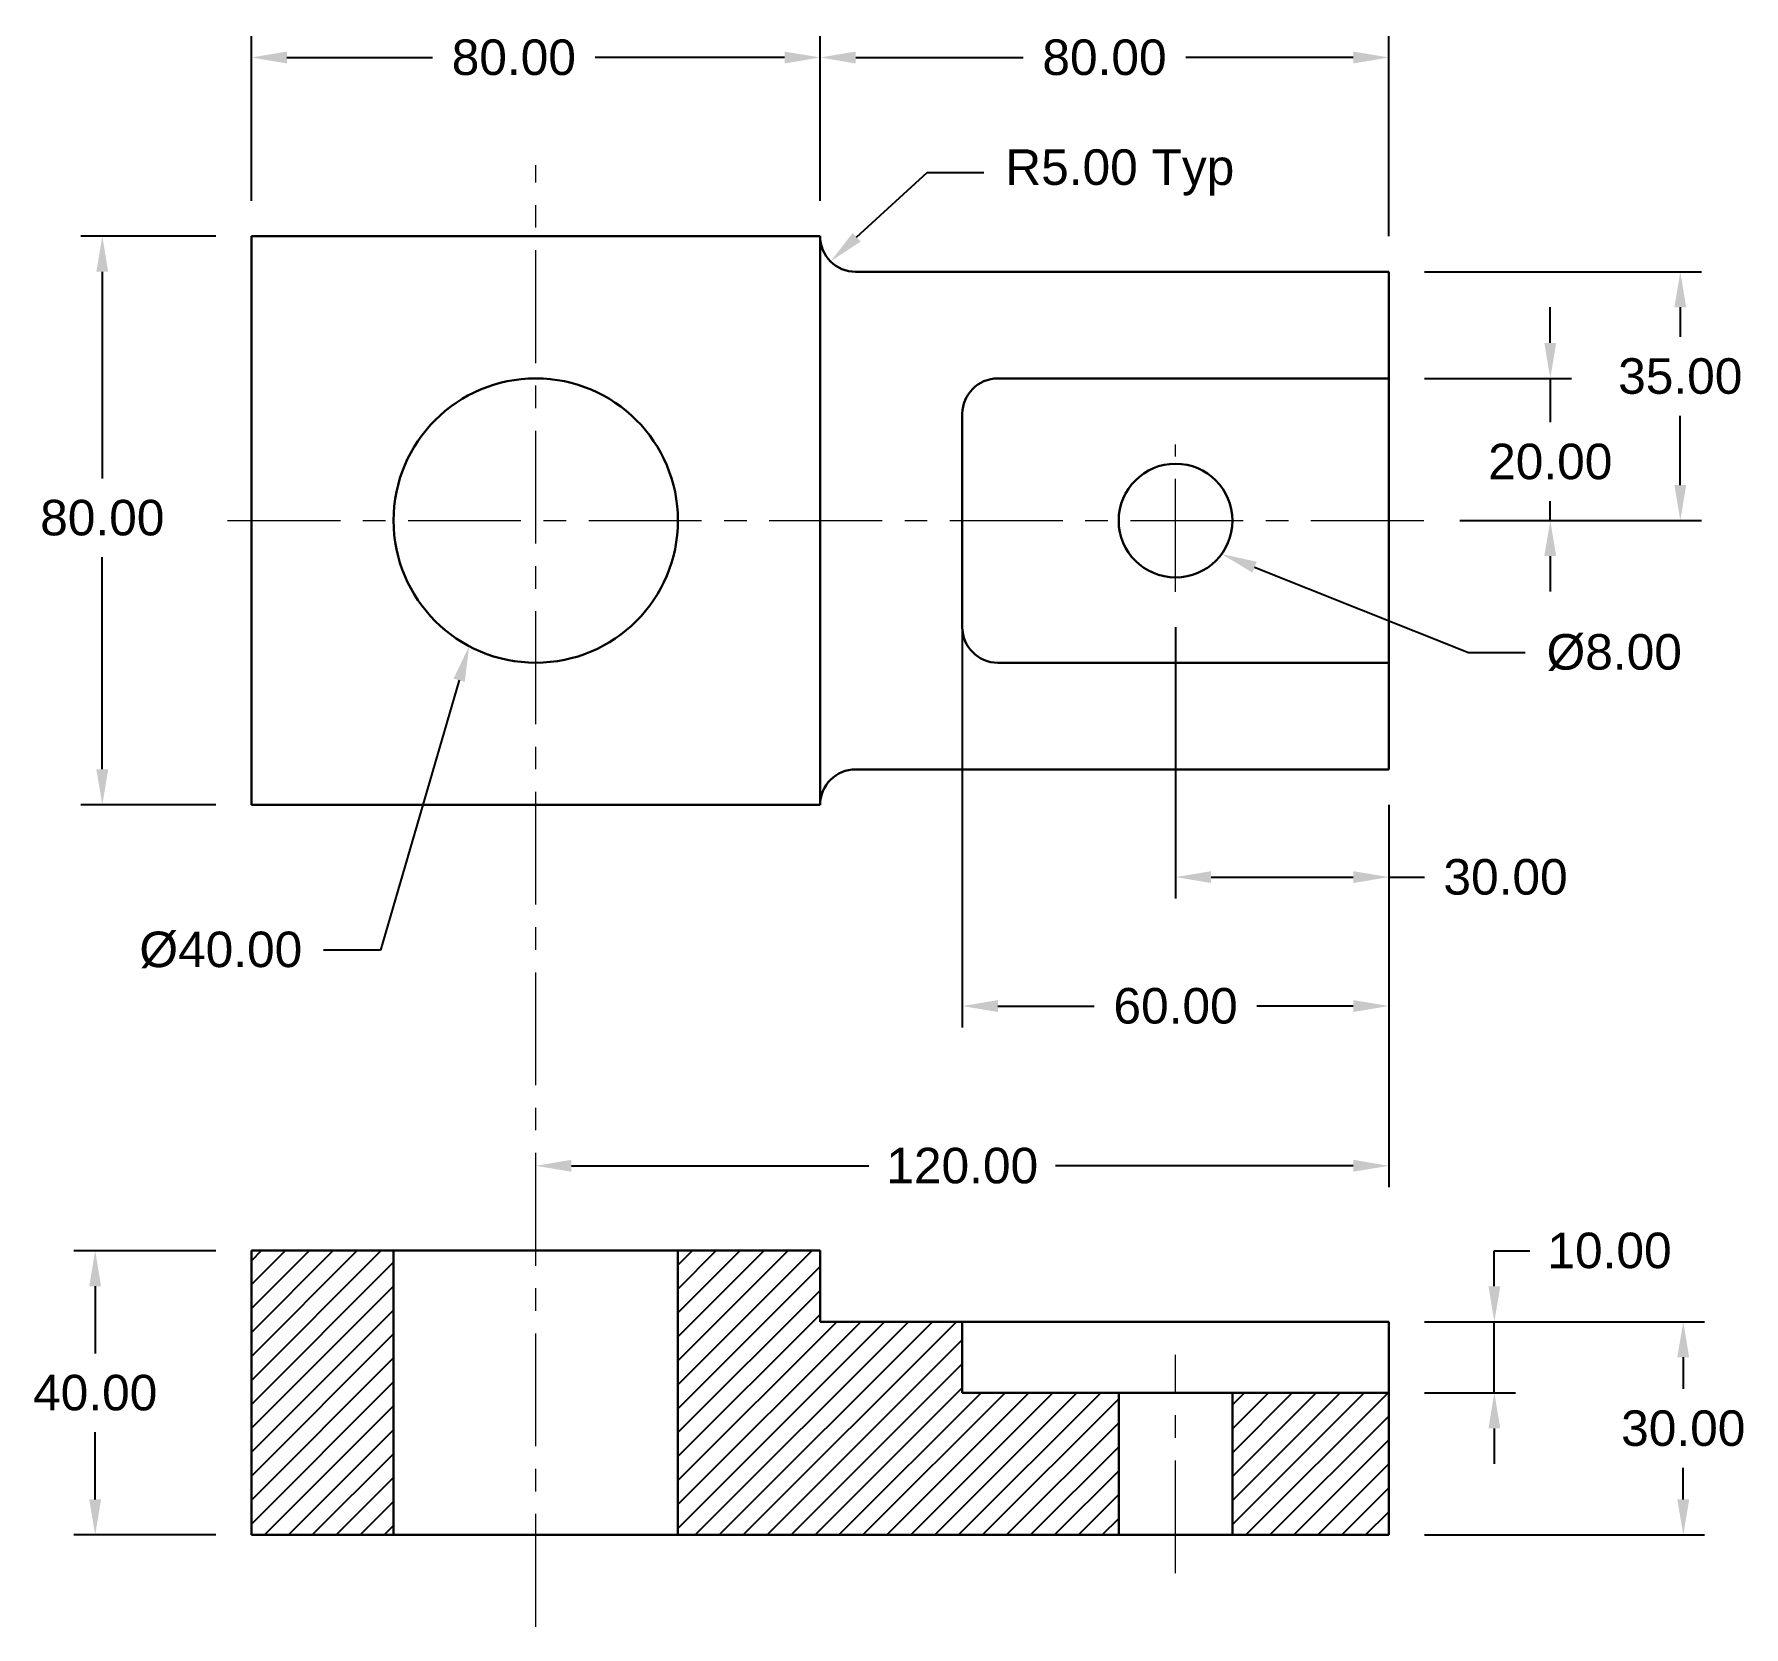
# Model space of a CAD drawing. Header units: millimetres. Extents: x 84 to 325, y 77 to 301.
import ezdxf
from ezdxf import colors
from ezdxf.entities.mleader import LeaderData, LeaderLine
from ezdxf.math import Vec2, Vec3

# ---------------------------------------------------------------- set-up
doc = ezdxf.new("R2010")
doc.units = ezdxf.units.MM
doc.header["$LTSCALE"] = 0.25
doc.linetypes.add('CENTERX2', pattern=[101.6, 63.5, -12.7, 12.7, -12.7])
doc.layers.add('Center', color=5, linetype='CENTERX2', lineweight=18)
doc.layers.add('Part', color=7, linetype='Continuous', lineweight=30)
doc.layers.add('Dimensions', color=1, linetype='Continuous')
doc.layers.add('Hatch', color=1, linetype='Continuous')
doc.styles.add('Annotative', font='arial.ttf')
doc.dimstyles.new('ISO-25', dxfattribs={"dimtxt": 5, "dimasz": 5, "dimexe": 3, "dimexo": 5, "dimgap": 3, "dimtad": 0, "dimtih": 1, "dimtoh": 1, "dimzin": 1, "dimdsep": 46, "dimtxsty": 'Annotative', "dimcen": -20, "dimclrd": 1, "dimclre": 1, "dimclrt": 7, "dimazin": 0, "dimtfac": 1, "dimtix": 1, "dimtmove": 0, "dimatfit": 3, "dimfxl": 1, "dimlwd": -1, "dimlwe": -1, "dimarcsym": 0})

# ---------------------------------------------------------------- blocks, each defined once
blk = doc.blocks.new('*D1')
at = {"layer": 'Defpoints', "color": 0, "transparency": 16777216}
for p in [(114.95, 272.55), (93.97, 192.55), (114.95, 192.55)]:
    blk.add_point(p, dxfattribs=at)
at = {"layer": 'Dimensions', "color": 1, "transparency": 16777216}
for p, q in [((109.95, 272.55), (90.97, 272.55)), ((93.97, 267.55), (93.97, 238.49)), ((93.97, 197.55), (93.97, 227.38)), ((109.95, 192.55), (90.97, 192.55))]:
    blk.add_line(p, q, dxfattribs=at)
for points in [[(93.13, 267.55), (94.8, 267.55), (93.97, 272.55)], [(93.13, 197.55), (94.8, 197.55), (93.97, 192.55)]]:
    blk.add_solid(points, dxfattribs=at)
at = {"layer": 'Dimensions', "color": 7, "transparency": 16777216, "insert": (93.97, 232.93), "char_height": 5, "attachment_point": 5, "style": 'Annotative'}
blk.add_mtext('80.00', dxfattribs=at)
blk = doc.blocks.new('*D2')
at = {"layer": 'Defpoints', "color": 0, "transparency": 16777216}
for p in [(274.95, 252.55), (274.95, 232.55), (297.66, 232.55)]:
    blk.add_point(p, dxfattribs=at)
at = {"layer": 'Dimensions', "color": 1, "transparency": 16777216}
for p, q in [((297.66, 257.55), (297.66, 262.55)), ((279.95, 252.55), (300.66, 252.55)), ((297.66, 252.55), (297.66, 246.38)), ((297.66, 232.55), (297.66, 235.28)), ((297.66, 227.55), (297.66, 222.55))]:
    blk.add_line(p, q, dxfattribs=at)
for points in [[(296.82, 257.55), (298.49, 257.55), (297.66, 252.55)], [(296.82, 227.55), (298.49, 227.55), (297.66, 232.55)]]:
    blk.add_solid(points, dxfattribs=at)
at = {"layer": 'Dimensions', "color": 7, "transparency": 16777216, "insert": (297.66, 240.83), "char_height": 5, "attachment_point": 5, "style": 'Annotative'}
blk.add_mtext('20.00', dxfattribs=at)
blk = doc.blocks.new('*D3')
at = {"layer": 'Defpoints', "color": 0, "transparency": 16777216}
for p in [(274.95, 267.55), (315.95, 267.55), (279.95, 232.55)]:
    blk.add_point(p, dxfattribs=at)
at = {"layer": 'Dimensions', "color": 1, "transparency": 16777216}
for p, q in [((279.95, 267.55), (318.95, 267.55)), ((315.95, 262.55), (315.95, 258.4)), ((315.95, 237.55), (315.95, 247.29)), ((284.95, 232.55), (318.95, 232.55))]:
    blk.add_line(p, q, dxfattribs=at)
for points in [[(315.12, 262.55), (316.78, 262.55), (315.95, 267.55)], [(315.12, 237.55), (316.78, 237.55), (315.95, 232.55)]]:
    blk.add_solid(points, dxfattribs=at)
at = {"layer": 'Dimensions', "color": 7, "transparency": 16777216, "insert": (315.95, 252.85), "char_height": 5, "attachment_point": 5, "style": 'Annotative'}
blk.add_mtext('35.00', dxfattribs=at)
blk = doc.blocks.new('*D4')
at = {"layer": 'Defpoints', "color": 0, "transparency": 16777216}
for p in [(244.95, 222.53), (274.95, 197.55), (244.95, 182.39)]:
    blk.add_point(p, dxfattribs=at)
at = {"layer": 'Dimensions', "color": 1, "transparency": 16777216}
for p, q in [((244.95, 217.53), (244.95, 179.39)), ((274.95, 192.55), (274.95, 179.39)), ((249.95, 182.39), (269.95, 182.39)), ((274.95, 182.39), (279.95, 182.39))]:
    blk.add_line(p, q, dxfattribs=at)
for points in [[(249.95, 183.22), (249.95, 181.55), (244.95, 182.39)], [(269.95, 183.22), (269.95, 181.55), (274.95, 182.39)]]:
    blk.add_solid(points, dxfattribs=at)
at = {"layer": 'Dimensions', "color": 7, "transparency": 16777216, "insert": (291.37, 182.39), "char_height": 5, "attachment_point": 5, "style": 'Annotative'}
blk.add_mtext('30.00', dxfattribs=at)
blk = doc.blocks.new('*D5')
at = {"layer": 'Defpoints', "color": 0, "transparency": 16777216}
for p in [(214.95, 232.55), (274.95, 197.55), (214.95, 164.25)]:
    blk.add_point(p, dxfattribs=at)
at = {"layer": 'Dimensions', "color": 1, "transparency": 16777216}
for p, q in [((214.95, 227.55), (214.95, 161.25)), ((274.95, 192.55), (274.95, 161.25)), ((219.95, 164.25), (233.5, 164.25)), ((269.95, 164.25), (256.39, 164.25))]:
    blk.add_line(p, q, dxfattribs=at)
for points in [[(219.95, 165.08), (219.95, 163.41), (214.95, 164.25)], [(269.95, 165.08), (269.95, 163.41), (274.95, 164.25)]]:
    blk.add_solid(points, dxfattribs=at)
at = {"layer": 'Dimensions', "color": 7, "transparency": 16777216, "insert": (244.95, 164.25), "char_height": 5, "attachment_point": 5, "style": 'Annotative'}
blk.add_mtext('60.00', dxfattribs=at)
blk = doc.blocks.new('*D6')
at = {"layer": 'Defpoints', "color": 0, "transparency": 16777216}
for p in [(154.95, 197.55), (274.95, 197.55), (154.95, 141.77)]:
    blk.add_point(p, dxfattribs=at)
at = {"layer": 'Dimensions', "color": 1, "transparency": 16777216}
for p, q in [((274.95, 192.55), (274.95, 138.77)), ((159.95, 141.77), (201.81, 141.77)), ((269.95, 141.77), (228.08, 141.77))]:
    blk.add_line(p, q, dxfattribs=at)
for points in [[(159.95, 142.61), (159.95, 140.94), (154.95, 141.77)], [(269.95, 142.61), (269.95, 140.94), (274.95, 141.77)]]:
    blk.add_solid(points, dxfattribs=at)
at = {"layer": 'Dimensions', "color": 7, "transparency": 16777216, "insert": (214.94, 141.77), "char_height": 5, "attachment_point": 5, "style": 'Annotative'}
blk.add_mtext('120.00', dxfattribs=at)
blk = doc.blocks.new('*D8')
at = {"layer": 'Defpoints', "color": 0, "transparency": 16777216}
for p in [(274.95, 119.83), (316.37, 119.83), (274.95, 89.83)]:
    blk.add_point(p, dxfattribs=at)
at = {"layer": 'Dimensions', "color": 1, "transparency": 16777216}
for p, q in [((279.95, 119.83), (319.37, 119.83)), ((316.37, 114.83), (316.37, 110.39)), ((316.37, 94.83), (316.37, 99.28)), ((279.95, 89.83), (319.37, 89.83))]:
    blk.add_line(p, q, dxfattribs=at)
for points in [[(315.53, 114.83), (317.2, 114.83), (316.37, 119.83)], [(315.53, 94.83), (317.2, 94.83), (316.37, 89.83)]]:
    blk.add_solid(points, dxfattribs=at)
at = {"layer": 'Dimensions', "color": 7, "transparency": 16777216, "insert": (316.37, 104.83), "char_height": 5, "attachment_point": 5, "style": 'Annotative'}
blk.add_mtext('30.00', dxfattribs=at)
blk = doc.blocks.new('*D9')
at = {"layer": 'Defpoints', "color": 0, "transparency": 16777216}
for p in [(194.95, 297.7), (114.95, 272.55), (194.95, 272.55)]:
    blk.add_point(p, dxfattribs=at)
at = {"layer": 'Dimensions', "color": 1, "transparency": 16777216}
for p, q in [((114.95, 277.55), (114.95, 300.7)), ((194.95, 277.55), (194.95, 300.7)), ((119.95, 297.7), (140.43, 297.7)), ((189.95, 297.7), (163.29, 297.7))]:
    blk.add_line(p, q, dxfattribs=at)
for points in [[(119.95, 298.53), (119.95, 296.86), (114.95, 297.7)], [(189.95, 298.53), (189.95, 296.86), (194.95, 297.7)]]:
    blk.add_solid(points, dxfattribs=at)
at = {"layer": 'Dimensions', "color": 7, "transparency": 16777216, "insert": (151.86, 297.7), "char_height": 5, "attachment_point": 5, "style": 'Annotative'}
blk.add_mtext('80.00', dxfattribs=at)
blk = doc.blocks.new('*D10')
at = {"layer": 'Defpoints', "color": 0, "transparency": 16777216}
for p in [(274.95, 297.7), (194.95, 272.55), (274.95, 267.55)]:
    blk.add_point(p, dxfattribs=at)
at = {"layer": 'Dimensions', "color": 1, "transparency": 16777216}
for p, q in [((194.95, 277.55), (194.95, 300.7)), ((274.95, 272.55), (274.95, 300.7)), ((199.95, 297.7), (223.51, 297.7)), ((269.95, 297.7), (246.38, 297.7))]:
    blk.add_line(p, q, dxfattribs=at)
for points in [[(199.95, 298.53), (199.95, 296.86), (194.95, 297.7)], [(269.95, 298.53), (269.95, 296.86), (274.95, 297.7)]]:
    blk.add_solid(points, dxfattribs=at)
at = {"layer": 'Dimensions', "color": 7, "transparency": 16777216, "insert": (234.95, 297.7), "char_height": 5, "attachment_point": 5, "style": 'Annotative'}
blk.add_mtext('80.00', dxfattribs=at)
blk = doc.blocks.new('*D11')
at = {"layer": 'Defpoints', "color": 0, "transparency": 16777216}
for p in [(274.95, 119.83), (274.95, 109.83), (289.79, 109.83)]:
    blk.add_point(p, dxfattribs=at)
at = {"layer": 'Dimensions', "color": 1, "transparency": 16777216}
for p, q in [((289.79, 124.83), (289.79, 129.83)), ((289.79, 129.83), (294.79, 129.83)), ((279.95, 119.83), (292.79, 119.83)), ((289.79, 109.83), (289.79, 119.83)), ((279.95, 109.83), (292.79, 109.83)), ((289.79, 104.83), (289.79, 99.83))]:
    blk.add_line(p, q, dxfattribs=at)
for points in [[(288.96, 124.83), (290.63, 124.83), (289.79, 119.83)], [(288.96, 104.83), (290.63, 104.83), (289.79, 109.83)]]:
    blk.add_solid(points, dxfattribs=at)
at = {"layer": 'Dimensions', "color": 7, "transparency": 16777216, "insert": (305.99, 129.83), "char_height": 5, "attachment_point": 5, "style": 'Annotative'}
blk.add_mtext('10.00', dxfattribs=at)
blk = doc.blocks.new('*D12')
at = {"layer": 'Defpoints', "color": 0, "transparency": 16777216}
for p in [(114.95, 129.83), (92.97, 89.83), (114.95, 89.83)]:
    blk.add_point(p, dxfattribs=at)
at = {"layer": 'Hatch', "color": 1, "transparency": 16777216}
for p, q in [((109.95, 129.83), (89.97, 129.83)), ((92.97, 124.83), (92.97, 115.38)), ((92.97, 94.83), (92.97, 104.28)), ((109.95, 89.83), (89.97, 89.83))]:
    blk.add_line(p, q, dxfattribs=at)
for points in [[(92.13, 124.83), (93.8, 124.83), (92.97, 129.83)], [(92.13, 94.83), (93.8, 94.83), (92.97, 89.83)]]:
    blk.add_solid(points, dxfattribs=at)
at = {"layer": 'Hatch', "color": 7, "transparency": 16777216, "insert": (92.97, 109.83), "char_height": 5, "attachment_point": 5, "style": 'Annotative'}
blk.add_mtext('40.00', dxfattribs=at)

msp = doc.modelspace()

# ---------------------------------------------------------------- hatches: boundary and pattern name
at = {"layer": 'Hatch'}
h = msp.add_hatch(dxfattribs=at)
h.set_pattern_fill('ANSI31', color=256, scale=0.75)
h.paths.add_polyline_path([(134.946, 129.832), (114.946, 129.832), (114.946, 89.832), (134.946, 89.832)])
h.paths.add_polyline_path([(214.946, 119.832), (194.946, 119.832), (194.946, 129.832), (174.946, 129.832), (174.946, 89.832), (236.946, 89.832), (236.946, 109.832), (214.946, 109.832)])
h.paths.add_polyline_path([(274.946, 109.832), (252.946, 109.832), (252.946, 89.832), (274.946, 89.832)])

# ---------------------------------------------------------------- linework, layer by layer
at = {"layer": 'Center'}
for p, q in [((154.946, 76.912), (154.946, 282.548)), ((244.946, 222.528), (244.946, 243.268)), ((111.592, 232.548), (279.946, 232.548)), ((244.946, 84.441), (244.946, 115.181))]:
    msp.add_line(p, q, dxfattribs=at)
at = {"layer": 'Part'}
for p, q in [((194.946, 272.548), (114.946, 272.548)), ((114.946, 272.548), (114.946, 192.548)), ((194.946, 272.548), (194.946, 272.548)), ((194.946, 272.548), (194.946, 192.548)), ((274.946, 267.548), (199.946, 267.548)), ((274.946, 197.548), (274.946, 267.548)), ((274.946, 252.548), (219.946, 252.548)), ((214.946, 247.548), (214.946, 217.548)), ((219.946, 212.548), (274.946, 212.548)), ((199.946, 197.548), (274.946, 197.548)), ((114.946, 192.548), (194.946, 192.548)), ((194.946, 192.548), (194.946, 192.548)), ((114.946, 129.832), (194.946, 129.832)), ((114.946, 89.832), (114.946, 129.832)), ((134.946, 129.832), (134.946, 89.832)), ((174.946, 129.832), (174.946, 89.832)), ((194.946, 129.832), (194.946, 119.832)), ((194.946, 119.832), (214.946, 119.832)), ((214.946, 119.832), (214.946, 109.832)), ((214.946, 119.832), (274.946, 119.832)), ((274.946, 119.832), (274.946, 109.832)), ((214.946, 109.832), (274.946, 109.832)), ((236.946, 109.832), (236.946, 89.832)), ((252.946, 109.832), (252.946, 89.832)), ((274.946, 109.832), (274.946, 89.832)), ((274.946, 89.832), (114.946, 89.832))]:
    msp.add_line(p, q, dxfattribs=at)
for centre, radius in [((154.946, 232.548), 20), ((244.946, 232.548), 8)]:
    msp.add_circle(centre, radius, dxfattribs=at)
for centre, start, end in [((199.946, 272.548), 180, 270), ((219.946, 247.548), 90, 180), ((219.946, 217.548), 180, 270), ((199.946, 192.548), 90, 180)]:
    msp.add_arc(centre, 5, start, end, dxfattribs=at)

# ---------------------------------------------------------------- dimensions: what is measured, and where the dimension line sits
at = {"layer": 'Dimensions'}
for base, p1, p2, picture, middle in [((194.946, 297.696), (114.946, 272.548), (194.946, 272.548), '*D9', (151.863, 297.696)), ((214.946, 164.245), (274.946, 197.548), (214.946, 232.548), '*D5', (244.946, 164.245)), ((244.946, 182.387), (274.946, 197.548), (244.946, 222.528), '*D4', (291.372, 182.387))]:
    dim = msp.add_linear_dim(base=base, p1=p1, p2=p2, dimstyle='ISO-25', dxfattribs=at)
    dim.commit()
    dim.dimension.update_dxf_attribs({"geometry": picture, "text_midpoint": middle, "dimtype": 160})
dim = msp.add_linear_dim(base=(274.946, 297.696), p1=(194.946, 272.548), p2=(274.946, 267.548), dimstyle='ISO-25', override={"dimtmove": 1}, dxfattribs=at)
dim.commit()
dim.dimension.update_dxf_attribs({"geometry": '*D10', "text_midpoint": (234.946, 297.696)})
for base, p1, p2, picture, middle in [((93.966, 192.548), (114.946, 272.548), (114.946, 192.548), '*D1', (93.966, 232.933)), ((289.793, 109.832), (274.946, 119.832), (274.946, 109.832), '*D11', (305.985, 129.832))]:
    dim = msp.add_linear_dim(base=base, p1=p1, p2=p2, angle=90, dimstyle='ISO-25', dxfattribs=at)
    dim.commit()
    dim.dimension.update_dxf_attribs({"geometry": picture, "text_midpoint": middle, "dimtype": 160})
for base, p1, p2, override, picture, middle in [((315.948, 267.548), (279.946, 232.548), (274.946, 267.548), {"dimtmove": 1}, '*D3', (315.948, 252.846)), ((297.658, 232.548), (274.946, 252.548), (274.946, 232.548), {"dimse2": 1}, '*D2', (297.658, 240.829))]:
    dim = msp.add_linear_dim(base=base, p1=p1, p2=p2, angle=90, dimstyle='ISO-25', override=override, dxfattribs=at)
    dim.commit()
    dim.dimension.update_dxf_attribs({"geometry": picture, "text_midpoint": middle, "dimtype": 160})
dim = msp.add_linear_dim(base=(154.946, 141.772), p1=(274.946, 197.548), p2=(154.946, 197.548), dimstyle='ISO-25', override={"dimse2": 1}, dxfattribs=at)
dim.commit()
dim.dimension.update_dxf_attribs({"geometry": '*D6', "text_midpoint": (214.945, 141.772), "dimtype": 160})
dim = msp.add_linear_dim(base=(316.365, 119.832), p1=(274.946, 89.832), p2=(274.946, 119.832), angle=90, dimstyle='ISO-25', dxfattribs=at)
dim.commit()
dim.dimension.update_dxf_attribs({"geometry": '*D8', "text_midpoint": (316.365, 104.832)})
at = {"layer": 'Hatch'}
dim = msp.add_linear_dim(base=(92.966, 89.832), p1=(114.946, 129.832), p2=(114.946, 89.832), angle=90, dimstyle='ISO-25', dxfattribs=at)
dim.commit()
dim.dimension.update_dxf_attribs({"geometry": '*D12', "text_midpoint": (92.966, 109.832)})

# ---------------------------------------------------------------- leaders
at = {"layer": 'Dimensions'}
ml = msp.add_multileader_mtext('Standard', dxfattribs=at)
ml.set_content('R5.00 Typ', color=7, style='Annotative')
ml.set_leader_properties(color=1)
ml.build(insert=Vec2(0, 0))
ml.multileader.update_dxf_attribs({"arrow_head_size": 5})
ctx = ml.context
ctx.base_point, ctx.char_height, ctx.arrow_head_size, ctx.landing_gap_size, ctx.plane_origin = Vec3(217.995, 281.54), 5, 5, 3, Vec3(196.41, 269.013)
notes = []
notes.append((ctx, [(0, (1, 1, 0), (209.995, 281.54), (1, 0), 8, [(0, [(196.41, 269.013)], 0, [])])]))
ctx.mtext.insert, ctx.mtext.flow_direction = Vec3(220.995, 284.775), 5
ml = msp.add_multileader_mtext('Standard', dxfattribs=at)
ml.set_content('%%C8.00', color=7, style='Annotative')
ml.set_leader_properties(color=1)
ml.build(insert=Vec2(0, 0))
ml.multileader.update_dxf_attribs({"arrow_head_size": 5})
ctx = ml.context
ctx.base_point, ctx.char_height, ctx.arrow_head_size, ctx.landing_gap_size, ctx.plane_origin = Vec3(294.148, 213.975), 5, 5, 3, Vec3(251.418, 227.846)
notes.append((ctx, [(0, (1, 1, 0), (286.148, 213.975), (1, 0), 8, [(0, [(251.418, 227.846)], 0, [])])]))
ctx.mtext.insert, ctx.mtext.flow_direction = Vec3(297.148, 216.576), 5
at = {"layer": 'Hatch'}
ml = msp.add_multileader_mtext('Standard', dxfattribs=at)
ml.set_content('%%C40.00', color=7, style='Annotative')
ml.set_leader_properties(color=1)
ml.build(insert=Vec2(0, 0))
ml.multileader.update_dxf_attribs({"arrow_head_size": 5})
ctx = ml.context
ctx.base_point, ctx.char_height, ctx.arrow_head_size, ctx.landing_gap_size, ctx.plane_origin = Vec3(96.804, 172.12), 5, 5, 3, Vec3(145.571, 214.882)
ctx.text_align_type = 2
notes.append((ctx, [(0, (1, 1, 0), (133.099, 172.12), (-1, 0), 8, [(0, [(145.571, 214.882)], 0, [])])]))
ctx.mtext.insert, ctx.mtext.alignment, ctx.mtext.flow_direction = Vec3(122.099, 174.721), 3, 5
for ctx, leaders in notes:
    for number, flags, end, landing, length, lines in leaders:
        leader = LeaderData()
        leader.index, (leader.has_last_leader_line, leader.has_dogleg_vector, leader.attachment_direction) = number, flags
        leader.last_leader_point, leader.dogleg_vector, leader.dogleg_length = Vec3(end), Vec3(landing), length
        for number, points, colour, breaks in lines:
            line = LeaderLine()
            line.index, line.vertices, line.color, line.breaks = number, Vec3.list(points), colors.encode_raw_color(colour), breaks
            leader.lines.append(line)
        ctx.leaders.append(leader)

doc.saveas('drawing.dxf')
